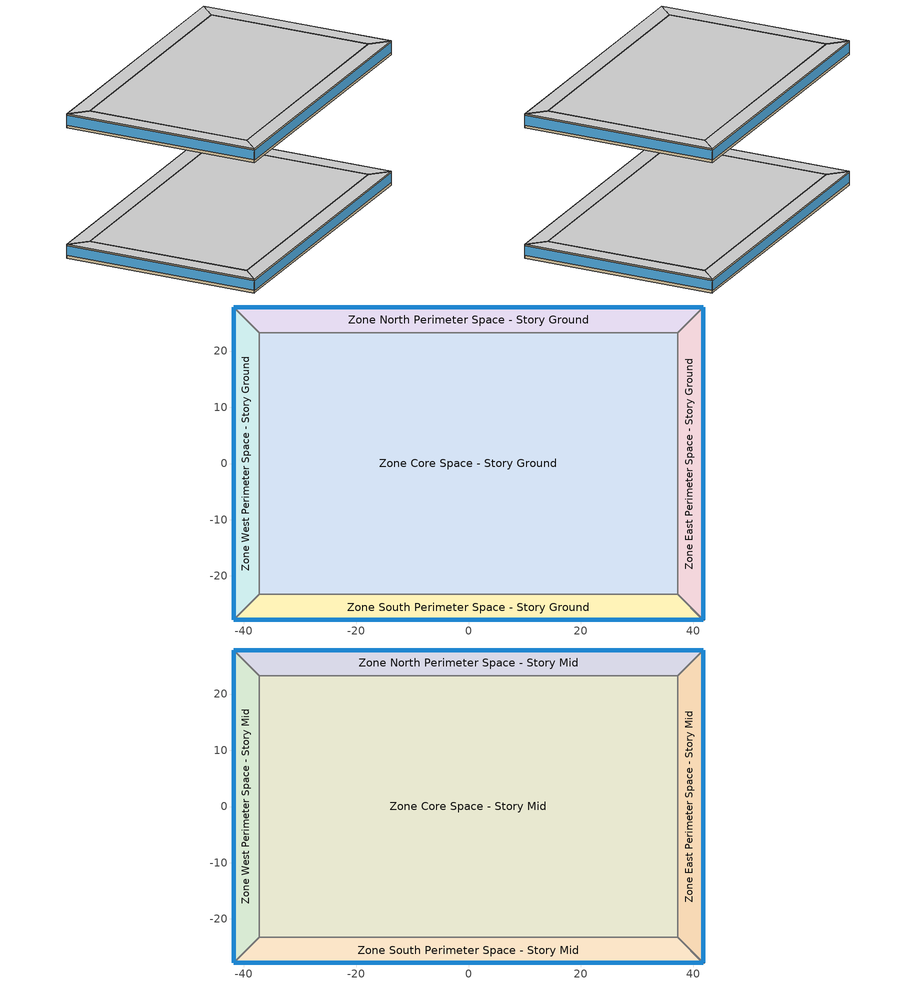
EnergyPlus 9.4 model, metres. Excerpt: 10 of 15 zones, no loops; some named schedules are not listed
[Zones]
Zone Core Space - Story Ground
 floor ground (Typical Insulated Carpeted 6in Slab Floor): -37.16,-23.25 -37.16,23.25 37.16,23.25 37.16,-23.25 z0
 wall to Zone West Perimeter Space - Story Ground (Typical Interior Wall): -37.16,23.25 -37.16,-23.25 z0:3.96
 wall to Zone North Perimeter Space - Story Ground (Typical Interior Wall): 37.16,23.25 -37.16,23.25 z0:3.96
 wall to Zone East Perimeter Space - Story Ground (Typical Interior Wall): 37.16,-23.25 37.16,23.25 z0:3.96
 wall to Zone South Perimeter Space - Story Ground (Typical Interior Wall): -37.16,-23.25 37.16,-23.25 z0:3.96
 ceiling adiabatic (Typical Interior Ceiling): 37.16,-23.25 37.16,23.25 -37.16,23.25 -37.16,-23.25 z3.96
Zone East Perimeter Space - Story Ground
 floor ground (Typical Insulated Carpeted 6in Slab Floor): 41.74,27.82 41.74,-27.82 37.16,-23.25 37.16,23.25 z0
 wall outside (Typical Insulated Exterior Mass Wall R-6.62): 41.74,-27.82 41.74,27.82 z0:3.96
 wall to Zone South Perimeter Space - Story Ground (Typical Interior Wall): 37.16,-23.25 41.74,-27.82 z0:3.96
 wall to Zone North Perimeter Space - Story Ground (Typical Interior Wall): 41.74,27.82 37.16,23.25 z0:3.96
 window (VIG): 41.74,-27.8 41.74,27.8 z0.76:3.54
 ceiling adiabatic (Typical Interior Ceiling): 37.16,23.25 37.16,-23.25 41.74,-27.82 41.74,27.82 z3.96
Zone North Perimeter Space - Story Ground
 floor ground (Typical Insulated Carpeted 6in Slab Floor): -41.74,27.82 41.74,27.82 37.16,23.25 -37.16,23.25 z0
 wall outside (Typical Insulated Exterior Mass Wall R-6.62): 41.74,27.82 -41.74,27.82 z0:3.96
 wall to Zone West Perimeter Space - Story Ground (Typical Interior Wall): -41.74,27.82 -37.16,23.25 z0:3.96
 window (VIG): 41.71,27.82 -41.71,27.82 z0.76:3.54
 ceiling adiabatic (Typical Interior Ceiling): -37.16,23.25 37.16,23.25 41.74,27.82 -41.74,27.82 z3.96
Zone South Perimeter Space - Story Ground
 floor ground (Typical Insulated Carpeted 6in Slab Floor): 41.74,-27.82 -41.74,-27.82 -37.16,-23.25 37.16,-23.25 z0
 wall outside (Typical Insulated Exterior Mass Wall R-6.62): -41.74,-27.82 41.74,-27.82 z0:3.96
 wall to Zone West Perimeter Space - Story Ground (Typical Interior Wall): -37.16,-23.25 -41.74,-27.82 z0:3.96
 window (VIG): -41.71,-27.82 41.71,-27.82 z0.76:3.54
 ceiling adiabatic (Typical Interior Ceiling): 37.16,-23.25 -37.16,-23.25 -41.74,-27.82 41.74,-27.82 z3.96
Zone West Perimeter Space - Story Ground
 floor ground (Typical Insulated Carpeted 6in Slab Floor): -41.74,-27.82 -41.74,27.82 -37.16,23.25 -37.16,-23.25 z0
 wall outside (Typical Insulated Exterior Mass Wall R-6.62): -41.74,27.82 -41.74,-27.82 z0:3.96
 window (VIG): -41.74,27.8 -41.74,-27.8 z0.76:3.54
 ceiling adiabatic (Typical Interior Ceiling): -37.16,-23.25 -37.16,23.25 -41.74,27.82 -41.74,-27.82 z3.96
Zone Core Space - Story Mid
 floor adiabatic (Typical Interior Floor): -37.16,-23.25 -37.16,23.25 37.16,23.25 37.16,-23.25 z37.64
 wall to Zone West Perimeter Space - Story Mid (Typical Interior Wall): -37.16,23.25 -37.16,-23.25 z37.64:41.61
 wall to Zone North Perimeter Space - Story Mid (Typical Interior Wall): 37.16,23.25 -37.16,23.25 z37.64:41.61
 wall to Zone East Perimeter Space - Story Mid (Typical Interior Wall): 37.16,-23.25 37.16,23.25 z37.64:41.61
 wall to Zone South Perimeter Space - Story Mid (Typical Interior Wall): -37.16,-23.25 37.16,-23.25 z37.64:41.61
 ceiling adiabatic (Typical Interior Ceiling): 37.16,-23.25 37.16,23.25 -37.16,23.25 -37.16,-23.25 z41.61
Zone East Perimeter Space - Story Mid
 floor adiabatic (Typical Interior Floor): 41.74,27.82 41.74,-27.82 37.16,-23.25 37.16,23.25 z37.64
 wall outside (Typical Insulated Exterior Mass Wall R-6.62): 41.74,-27.82 41.74,27.82 z37.64:41.61
 wall to Zone South Perimeter Space - Story Mid (Typical Interior Wall): 37.16,-23.25 41.74,-27.82 z37.64:41.61
 wall to Zone North Perimeter Space - Story Mid (Typical Interior Wall): 41.74,27.82 37.16,23.25 z37.64:41.61
 window (VIG): 41.74,-27.8 41.74,27.8 z38.4:41.18
 ceiling adiabatic (Typical Interior Ceiling): 37.16,23.25 37.16,-23.25 41.74,-27.82 41.74,27.82 z41.61
Zone North Perimeter Space - Story Mid
 floor adiabatic (Typical Interior Floor): -41.74,27.82 41.74,27.82 37.16,23.25 -37.16,23.25 z37.64
 wall outside (Typical Insulated Exterior Mass Wall R-6.62): 41.74,27.82 -41.74,27.82 z37.64:41.61
 wall to Zone West Perimeter Space - Story Mid (Typical Interior Wall): -41.74,27.82 -37.16,23.25 z37.64:41.61
 window (VIG): 41.71,27.82 -41.71,27.82 z38.4:41.18
 ceiling adiabatic (Typical Interior Ceiling): -37.16,23.25 37.16,23.25 41.74,27.82 -41.74,27.82 z41.61
Zone South Perimeter Space - Story Mid
 floor adiabatic (Typical Interior Floor): 41.74,-27.82 -41.74,-27.82 -37.16,-23.25 37.16,-23.25 z37.64
 wall outside (Typical Insulated Exterior Mass Wall R-6.62): -41.74,-27.82 41.74,-27.82 z37.64:41.61
 wall to Zone West Perimeter Space - Story Mid (Typical Interior Wall): -37.16,-23.25 -41.74,-27.82 z37.64:41.61
 window (VIG): -41.71,-27.82 41.71,-27.82 z38.4:41.18
 ceiling adiabatic (Typical Interior Ceiling): 37.16,-23.25 -37.16,-23.25 -41.74,-27.82 41.74,-27.82 z41.61
Zone West Perimeter Space - Story Mid
 floor adiabatic (Typical Interior Floor): -41.74,-27.82 -41.74,27.82 -37.16,23.25 -37.16,-23.25 z37.64
 wall outside (Typical Insulated Exterior Mass Wall R-6.62): -41.74,27.82 -41.74,-27.82 z37.64:41.61
 window (VIG): -41.74,27.8 -41.74,-27.8 z38.4:41.18
 ceiling adiabatic (Typical Interior Ceiling): -37.16,-23.25 -37.16,23.25 -41.74,27.82 -41.74,-27.82 z41.61
[Building]
90.1-2010|MediumOffice: Terrain=City
[Site:Location]
Tucson International Ap_AZ_USA: Latitude {deg}=32.13; Longitude {deg}=-110.95; Time Zone {hr}=-7; Elevation {m}=777
[Site:GroundTemperature:FCfactorMethod]
January Ground Temperature {C}=20.9; February Ground Temperature {C}=15.4; March Ground Temperature {C}=11.9; April Ground Temperature {C}=14.8; May Ground Temperature {C}=12.7; June Ground Temperature {C}=15.4; July Ground Temperature {C}=23.3; August Ground Temperature {C}=26.3; September Ground Temperature {C}=31.2; October Ground Temperature {C}=30.4; November Ground Temperature {C}=29.8; December Ground Temperature {C}=27.8
[Site:WaterMainsTemperature]
Calculation Method=Correlation; Annual Average Outdoor Air Temperature {C}=20.3917; Maximum Difference In Monthly Average Outdoor Air Temperatures {deltaC}=20.1
[SizingPeriod:DesignDay] Day of Month=21; Dry-Bulb Temperature Range Modifier Type=DefaultMultipliers; Humidity Condition Type=Wetbulb; Barometric Pressure {Pa}=92332; Rain Indicator=No; Snow Indicator=No; Daylight Saving Time Indicator=No
Name | Month | Day Type | Maximum Dry-Bulb Temperature {C} | Daily Dry-Bulb Temperature Range {deltaC} | Wetbulb or DewPoint at Maximum Dry-Bulb {C} | Wind Speed {m/s} | Wind Direction {deg} | Solar Model Indicator | ASHRAE Clear Sky Optical Depth for Beam Irradiance (taub) | ASHRAE Clear Sky Optical Depth for Diffuse Irradiance (taud) | Sky Clearness
Tucson International Ap Ann Clg .4% Condns DB=>MWB 1 | 7 | SummerDesignDay | 41.1 | 13.8 | 19 | 5 | 300 | ASHRAETau | 0.555 | 1.73
Tucson International Ap Ann Clg .4% Condns WB=>MDB 1 | 7 | SummerDesignDay | 31.6 | 13.8 | 22.5 | 5 | 300 | ASHRAETau | 0.555 | 1.73
Tucson International Ap Ann Htg 99.6% Condns DB 1 | 12 | WinterDesignDay | -0.2 | 0 | -0.2 | 2.5 | 140 | ASHRAEClearSky |  |  | 0
[Material] Thermal Absorptance=0.9
Name | Roughness | Thickness {m} | Conductivity {W/m-K} | Density {kg/m3} | Specific Heat {J/kg-K} | Solar Absorptance | Visible Absorptance
1/2IN Gypsum | Smooth | 0.0127 | 0.16 | 784.9 | 830 | 0.4 | 0.4
100mm Normalweight concrete floor | MediumRough | 0.1016 | 2.31045 | 2322 | 832.557 | 0.7 | 0.7
1IN Stucco | Smooth | 0.0253 | 0.6918 | 1858 | 837 | 0.7 | 0.92
6 in. Normalweight Concrete Floor | MediumRough | 0.1524 | 2.31 | 2322 | 832 | 0.7 | 0.7
8IN CONCRETE HW RefBldg | Rough | 0.2032 | 1.311 | 2240 | 836.8 | 0.7 | 0.7
G01 13mm gypsum board | Smooth | 0.0127 | 0.160031 | 800.001 | 1090.73 | 0.7 | 0.5
Std Wood 6inch 1 | MediumSmooth | 0.15 | 0.12 | 540 | 1210 | 0.7 | 0.7
[Material:NoMass] Roughness=Smooth; Thermal Absorptance=0.9; Solar Absorptance=0.7
Name | Thermal Resistance {m2-K/W} | Visible Absorptance
CP02 CARPET PAD; Typical Carpet Pad | 0.21648 | 0.8
Typical Insulation R-4.23 | 0.745657 | 0.7
[WindowMaterial:Glazing] Optical Data Type=Spectral; Infrared Transmittance at Normal Incidence=0; Front Side Infrared Hemispherical Emissivity=0.84
Name | Window Glass Spectral Data Set | Thickness {m} | Back Side Infrared Hemispherical Emissivity | Conductivity {W/m-K}
Glass_6296_Layer | Glass_6296_Layer_SpecDat | 0.00566 | 0.029715 | 1
Glass_6381_Layer | Glass_6381_Layer_SpecDat | 0.00566 | 0.085882 | 1
Glass_5004_Layer | Glass_5004_Layer_SpecDat | 0.005664 | 0.84 | 1.000345
[Construction]
InteriorFurnishings 1: Std Wood 6inch 1
Typical Insulated Carpeted 6in Slab Floor: 6 in. Normalweight Concrete Floor, Typical Carpet Pad
Typical Insulated Exterior Mass Wall R-6.62: 1IN Stucco, 8IN CONCRETE HW RefBldg, Typical Insulation R-4.23, 1/2IN Gypsum
Typical Interior Ceiling: CP02 CARPET PAD, 100mm Normalweight concrete floor
Typical Interior Floor: 100mm Normalweight concrete floor, CP02 CARPET PAD
Typical Interior Wall: G01 13mm gypsum board, G01 13mm gypsum board
VIG: Glass_6296_Layer, Gap_2_W_0_0120, Glass_6381_Layer, Gap_300_W_0_0003, Glass_5004_Layer
[WindowMaterial:Gas]
Name | Gas Type | Thickness {m} | Conductivity Coefficient A {W/m-K} | Conductivity Coefficient B {W/m-K2} | Conductivity Coefficient C {W/m-K3} | Viscosity Coefficient A {kg/m-s} | Viscosity Coefficient B {kg/m-s-K} | Viscosity Coefficient C {kg/m-s-K2} | Specific Heat Coefficient A {J/kg-K} | Specific Heat Coefficient B {J/kg-K2} | Specific Heat Coefficient C {J/kg-K3} | Molecular Weight {g/mol} | Specific Heat Ratio
Gap_2_W_0_0120 | Argon | 0.012
Gap_300_W_0_0003 | Custom | 0.0003 | 0.00001 | 0.00001 | 0.00001 | 0.00001 | 0.00001 | 0.00001 | 0.00001 | 0.00001 | 0.00001 | 20 | 1.1
[MaterialProperty:GlazingSpectralData] Wavelength 1 {micron}=0.3; Wavelength 2 {micron}=0.305; Wavelength 3 {micron}=0.31; Wavelength 4 {micron}=0.315; Wavelength 5 {micron}=0.32; Wavelength 6 {micron}=0.325; Wavelength 7 {micron}=0.33; Wavelength 8 {micron}=0.335; Wavelength 9 {micron}=0.34; Wavelength 10 {micron}=0.345; Wavelength 11 {micron}=0.35; Wavelength 12 {micron}=0.355; Wavelength 13 {micron}=0.36; Wavelength 14 {micron}=0.365; Wavelength 15 {micron}=0.37; Wavelength 16 {micron}=0.375; Wavelength 17 {micron}=0.38; Wavelength 18 {micron}=0.385; Wavelength 19 {micron}=0.39; Wavelength 20 {micron}=0.395; Wavelength 21 {micron}=0.4; Wavelength 22 {micron}=0.41; Wavelength 23 {micron}=0.42; Wavelength 24 {micron}=0.43; Wavelength 25 {micron}=0.44; Wavelength 26 {micron}=0.45; Wavelength 27 {micron}=0.46; Wavelength 28 {micron}=0.47; Wavelength 29 {micron}=0.48; Wavelength 30 {micron}=0.49; Wavelength 31 {micron}=0.5; Wavelength 32 {micron}=0.51; Wavelength 33 {micron}=0.52; Wavelength 34 {micron}=0.53; Wavelength 35 {micron}=0.54; Wavelength 36 {micron}=0.55; Wavelength 37 {micron}=0.56; Wavelength 38 {micron}=0.57; Wavelength 39 {micron}=0.58; Wavelength 40 {micron}=0.59; Wavelength 41 {micron}=0.6; Wavelength 42 {micron}=0.61; Wavelength 43 {micron}=0.62; Wavelength 44 {micron}=0.63; Wavelength 45 {micron}=0.64; Wavelength 46 {micron}=0.65; Wavelength 47 {micron}=0.66; Wavelength 48 {micron}=0.67; Wavelength 49 {micron}=0.68; Wavelength 50 {micron}=0.69; Wavelength 51 {micron}=0.7; Wavelength 52 {micron}=0.71; Wavelength 53 {micron}=0.72; Wavelength 54 {micron}=0.73; Wavelength 55 {micron}=0.74; Wavelength 56 {micron}=0.75; Wavelength 57 {micron}=0.76; Wavelength 58 {micron}=0.77; Wavelength 59 {micron}=0.78; Wavelength 60 {micron}=0.79; Wavelength 61 {micron}=0.8; Wavelength 62 {micron}=0.81; Wavelength 63 {micron}=0.82; Wavelength 64 {micron}=0.83; Wavelength 65 {micron}=0.84; Wavelength 66 {micron}=0.85; Wavelength 67 {micron}=0.86; Wavelength 68 {micron}=0.87; Wavelength 69 {micron}=0.88; Wavelength 70 {micron}=0.89; Wavelength 71 {micron}=0.9; Wavelength 72 {micron}=0.91; Wavelength 73 {micron}=0.92; Wavelength 74 {micron}=0.93; Wavelength 75 {micron}=0.94; Wavelength 76 {micron}=0.95; Wavelength 77 {micron}=0.96; Wavelength 78 {micron}=0.97; Wavelength 79 {micron}=0.98; Wavelength 80 {micron}=0.99; Wavelength 81 {micron}=1; Wavelength 82 {micron}=1.05; Wavelength 83 {micron}=1.1; Wavelength 84 {micron}=1.15; Wavelength 85 {micron}=1.2; Wavelength 86 {micron}=1.25; Wavelength 87 {micron}=1.3; Wavelength 88 {micron}=1.35; Wavelength 89 {micron}=1.4; Wavelength 90 {micron}=1.45; Wavelength 91 {micron}=1.5; Wavelength 92 {micron}=1.55; Wavelength 93 {micron}=1.6; Wavelength 94 {micron}=1.65; Wavelength 95 {micron}=1.7; Wavelength 96 {micron}=1.75; Wavelength 97 {micron}=1.8; Wavelength 98 {micron}=1.85; Wavelength 99 {micron}=1.9; Wavelength 100 {micron}=1.95; Wavelength 101 {micron}=2; Wavelength 102 {micron}=2.05; Wavelength 103 {micron}=2.1; Wavelength 104 {micron}=2.15; Wavelength 105 {micron}=2.2; Wavelength 106 {micron}=2.25; Wavelength 107 {micron}=2.3; Wavelength 108 {micron}=2.35; Wavelength 109 {micron}=2.4; Wavelength 110 {micron}=2.45; Wavelength 111 {micron}=2.5
Name | Transmittance 1 | Front Reflectance 1 | Back Reflectance 1 | Transmittance 2 | Front Reflectance 2 | Back Reflectance 2 | Transmittance 3 | Front Reflectance 3 | Back Reflectance 3 | Transmittance 4 | Front Reflectance 4 | Back Reflectance 4 | Transmittance 5 | Front Reflectance 5 | Back Reflectance 5 | Transmittance 6 | Front Reflectance 6 | Back Reflectance 6 | Transmittance 7 | Front Reflectance 7 | Back Reflectance 7 | Transmittance 8 | Front Reflectance 8 | Back Reflectance 8 | Transmittance 9 | Front Reflectance 9 | Back Reflectance 9 | Transmittance 10 | Front Reflectance 10 | Back Reflectance 10 | Transmittance 11 | Front Reflectance 11 | Back Reflectance 11 | Transmittance 12 | Front Reflectance 12 | Back Reflectance 12 | Transmittance 13 | Front Reflectance 13 | Back Reflectance 13 | Transmittance 14 | Front Reflectance 14 | Back Reflectance 14 | Transmittance 15 | Front Reflectance 15 | Back Reflectance 15 | Transmittance 16 | Front Reflectance 16 | Back Reflectance 16 | Transmittance 17 | Front Reflectance 17 | Back Reflectance 17 | Transmittance 18 | Front Reflectance 18 | Back Reflectance 18 | Transmittance 19 | Front Reflectance 19 | Back Reflectance 19 | Transmittance 20 | Front Reflectance 20 | Back Reflectance 20 | Transmittance 21 | Front Reflectance 21 | Back Reflectance 21 | Transmittance 22 | Front Reflectance 22 | Back Reflectance 22 | Transmittance 23 | Front Reflectance 23 | Back Reflectance 23 | Transmittance 24 | Front Reflectance 24 | Back Reflectance 24 | Transmittance 25 | Front Reflectance 25 | Back Reflectance 25 | Transmittance 26 | Front Reflectance 26 | Back Reflectance 26 | Transmittance 27 | Front Reflectance 27 | Back Reflectance 27 | Transmittance 28 | Front Reflectance 28 | Back Reflectance 28 | Transmittance 29 | Front Reflectance 29 | Back Reflectance 29 | Transmittance 30 | Front Reflectance 30 | Back Reflectance 30 | Transmittance 31 | Front Reflectance 31 | Back Reflectance 31 | Transmittance 32 | Front Reflectance 32 | Back Reflectance 32 | Transmittance 33 | Front Reflectance 33 | Back Reflectance 33 | Transmittance 34 | Front Reflectance 34 | Back Reflectance 34 | Transmittance 35 | Front Reflectance 35 | Back Reflectance 35 | Transmittance 36 | Front Reflectance 36 | Back Reflectance 36 | Transmittance 37 | Front Reflectance 37 | Back Reflectance 37 | Transmittance 38 | Front Reflectance 38 | Back Reflectance 38 | Transmittance 39 | Front Reflectance 39 | Back Reflectance 39 | Transmittance 40 | Front Reflectance 40 | Back Reflectance 40 | Transmittance 41 | Front Reflectance 41 | Back Reflectance 41 | Transmittance 42 | Front Reflectance 42 | Back Reflectance 42 | Transmittance 43 | Front Reflectance 43 | Back Reflectance 43 | Transmittance 44 | Front Reflectance 44 | Back Reflectance 44 | Transmittance 45 | Front Reflectance 45 | Back Reflectance 45 | Transmittance 46 | Front Reflectance 46 | Back Reflectance 46 | Transmittance 47 | Front Reflectance 47 | Back Reflectance 47 | Transmittance 48 | Front Reflectance 48 | Back Reflectance 48 | Transmittance 49 | Front Reflectance 49 | Back Reflectance 49 | Transmittance 50 | Front Reflectance 50 | Back Reflectance 50 | Transmittance 51 | Front Reflectance 51 | Back Reflectance 51 | Transmittance 52 | Front Reflectance 52 | Back Reflectance 52 | Transmittance 53 | Front Reflectance 53 | Back Reflectance 53 | Transmittance 54 | Front Reflectance 54 | Back Reflectance 54 | Transmittance 55 | Front Reflectance 55 | Back Reflectance 55 | Transmittance 56 | Front Reflectance 56 | Back Reflectance 56 | Transmittance 57 | Front Reflectance 57 | Back Reflectance 57 | Transmittance 58 | Front Reflectance 58 | Back Reflectance 58 | Transmittance 59 | Front Reflectance 59 | Back Reflectance 59 | Transmittance 60 | Front Reflectance 60 | Back Reflectance 60 | Transmittance 61 | Front Reflectance 61 | Back Reflectance 61 | Transmittance 62 | Front Reflectance 62 | Back Reflectance 62 | Transmittance 63 | Front Reflectance 63 | Back Reflectance 63 | Transmittance 64 | Front Reflectance 64 | Back Reflectance 64 | Transmittance 65 | Front Reflectance 65 | Back Reflectance 65 | Transmittance 66 | Front Reflectance 66 | Back Reflectance 66 | Transmittance 67 | Front Reflectance 67 | Back Reflectance 67 | Transmittance 68 | Front Reflectance 68 | Back Reflectance 68 | Transmittance 69 | Front Reflectance 69 | Back Reflectance 69 | Transmittance 70 | Front Reflectance 70 | Back Reflectance 70 | Transmittance 71 | Front Reflectance 71 | Back Reflectance 71 | Transmittance 72 | Front Reflectance 72 | Back Reflectance 72 | Transmittance 73 | Front Reflectance 73 | Back Reflectance 73 | Transmittance 74 | Front Reflectance 74 | Back Reflectance 74 | Transmittance 75 | Front Reflectance 75 | Back Reflectance 75 | Transmittance 76 | Front Reflectance 76 | Back Reflectance 76 | Transmittance 77 | Front Reflectance 77 | Back Reflectance 77 | Transmittance 78 | Front Reflectance 78 | Back Reflectance 78 | Transmittance 79 | Front Reflectance 79 | Back Reflectance 79 | Transmittance 80 | Front Reflectance 80 | Back Reflectance 80 | Transmittance 81 | Front Reflectance 81 | Back Reflectance 81 | Transmittance 82 | Front Reflectance 82 | Back Reflectance 82 | Transmittance 83 | Front Reflectance 83 | Back Reflectance 83 | Transmittance 84 | Front Reflectance 84 | Back Reflectance 84 | Transmittance 85 | Front Reflectance 85 | Back Reflectance 85 | Transmittance 86 | Front Reflectance 86 | Back Reflectance 86 | Transmittance 87 | Front Reflectance 87 | Back Reflectance 87 | Transmittance 88 | Front Reflectance 88 | Back Reflectance 88 | Transmittance 89 | Front Reflectance 89 | Back Reflectance 89 | Transmittance 90 | Front Reflectance 90 | Back Reflectance 90 | Transmittance 91 | Front Reflectance 91 | Back Reflectance 91 | Transmittance 92 | Front Reflectance 92 | Back Reflectance 92 | Transmittance 93 | Front Reflectance 93 | Back Reflectance 93 | Transmittance 94 | Front Reflectance 94 | Back Reflectance 94 | Transmittance 95 | Front Reflectance 95 | Back Reflectance 95 | Transmittance 96 | Front Reflectance 96 | Back Reflectance 96 | Transmittance 97 | Front Reflectance 97 | Back Reflectance 97 | Transmittance 98 | Front Reflectance 98 | Back Reflectance 98 | Transmittance 99 | Front Reflectance 99 | Back Reflectance 99 | Transmittance 100 | Front Reflectance 100 | Back Reflectance 100 | Transmittance 101 | Front Reflectance 101 | Back Reflectance 101 | Transmittance 102 | Front Reflectance 102 | Back Reflectance 102 | Transmittance 103 | Front Reflectance 103 | Back Reflectance 103 | Transmittance 104 | Front Reflectance 104 | Back Reflectance 104 | Transmittance 105 | Front Reflectance 105 | Back Reflectance 105 | Transmittance 106 | Front Reflectance 106 | Back Reflectance 106 | Transmittance 107 | Front Reflectance 107 | Back Reflectance 107 | Transmittance 108 | Front Reflectance 108 | Back Reflectance 108 | Transmittance 109 | Front Reflectance 109 | Back Reflectance 109 | Transmittance 110 | Front Reflectance 110 | Back Reflectance 110 | Transmittance 111 | Front Reflectance 111 | Back Reflectance 111
Glass_6296_Layer_SpecDat | 0.003 | 0.0517 | 0.3658 | 0.0056 | 0.0536 | 0.3787 | 0.0092 | 0.0577 | 0.3963 | 0.0133 | 0.0634 | 0.416 | 0.0177 | 0.0709 | 0.4343 | 0.0219 | 0.078 | 0.4477 | 0.0261 | 0.0848 | 0.4583 | 0.03 | 0.0902 | 0.4608 | 0.034 | 0.0927 | 0.447 | 0.0384 | 0.0946 | 0.427 | 0.0442 | 0.0997 | 0.4112 | 0.0528 | 0.1086 | 0.4001 | 0.0668 | 0.1221 | 0.3962 | 0.0873 | 0.1387 | 0.3989 | 0.1141 | 0.1576 | 0.4051 | 0.144 | 0.1753 | 0.4049 | 0.1808 | 0.1906 | 0.3904 | 0.2173 | 0.2013 | 0.3668 | 0.257 | 0.2084 | 0.3358 | 0.2969 | 0.2116 | 0.301 | 0.3381 | 0.2113 | 0.2634 | 0.4153 | 0.2017 | 0.1901 | 0.4803 | 0.1848 | 0.1293 | 0.528 | 0.1651 | 0.0873 | 0.5585 | 0.1463 | 0.0632 | 0.5748 | 0.1298 | 0.0527 | 0.5824 | 0.1174 | 0.0507 | 0.5845 | 0.1081 | 0.0524 | 0.584 | 0.102 | 0.0551 | 0.5834 | 0.0981 | 0.057 | 0.5836 | 0.0966 | 0.0565 | 0.583 | 0.0969 | 0.0541 | 0.5821 | 0.0977 | 0.0499 | 0.5812 | 0.0979 | 0.044 | 0.5798 | 0.0974 | 0.0372 | 0.5768 | 0.0954 | 0.0304 | 0.5731 | 0.0919 | 0.0245 | 0.5671 | 0.0868 | 0.0208 | 0.5583 | 0.0809 | 0.0203 | 0.5471 | 0.0746 | 0.0241 | 0.5328 | 0.0682 | 0.0331 | 0.516 | 0.0627 | 0.0476 | 0.4964 | 0.0589 | 0.0681 | 0.4738 | 0.0573 | 0.0941 | 0.4493 | 0.0581 | 0.1252 | 0.4237 | 0.0619 | 0.1609 | 0.3971 | 0.0685 | 0.1995 | 0.3703 | 0.078 | 0.2406 | 0.3437 | 0.0899 | 0.2827 | 0.318 | 0.1041 | 0.325 | 0.2928 | 0.1201 | 0.3669 | 0.2694 | 0.1376 | 0.4076 | 0.2473 | 0.156 | 0.4465 | 0.2268 | 0.1753 | 0.4837 | 0.2081 | 0.1944 | 0.5177 | 0.1906 | 0.2139 | 0.5506 | 0.1748 | 0.2337 | 0.5811 | 0.1604 | 0.2521 | 0.6075 | 0.1473 | 0.2711 | 0.6337 | 0.1353 | 0.289 | 0.6569 | 0.1246 | 0.3064 | 0.6785 | 0.1149 | 0.3235 | 0.6991 | 0.1061 | 0.338 | 0.7141 | 0.0983 | 0.3531 | 0.7294 | 0.0906 | 0.3693 | 0.7449 | 0.0841 | 0.3842 | 0.7603 | 0.0786 | 0.3977 | 0.7729 | 0.0734 | 0.409 | 0.7827 | 0.0686 | 0.4206 | 0.7923 | 0.0643 | 0.4321 | 0.802 | 0.0603 | 0.4437 | 0.812 | 0.0566 | 0.4539 | 0.8195 | 0.053 | 0.4645 | 0.8283 | 0.0503 | 0.4741 | 0.8353 | 0.0472 | 0.4835 | 0.8421 | 0.0446 | 0.4925 | 0.8485 | 0.0421 | 0.5014 | 0.8546 | 0.0399 | 0.5096 | 0.8602 | 0.0379 | 0.5182 | 0.8659 | 0.036 | 0.5251 | 0.8686 | 0.0343 | 0.533 | 0.8743 | 0.027 | 0.5658 | 0.8912 | 0.0217 | 0.5954 | 0.9055 | 0.0178 | 0.6193 | 0.9144 | 0.0149 | 0.6403 | 0.9215 | 0.0126 | 0.6607 | 0.9289 | 0.0108 | 0.6787 | 0.933 | 0.0094 | 0.6963 | 0.9376 | 0.0084 | 0.7102 | 0.9422 | 0.0073 | 0.726 | 0.9433 | 0.0067 | 0.7445 | 0.9479 | 0.0062 | 0.7569 | 0.9485 | 0.0054 | 0.7689 | 0.9516 | 0.005 | 0.7764 | 0.9528 | 0.0045 | 0.7812 | 0.9546 | 0.0042 | 0.782 | 0.9549 | 0.0038 | 0.7828 | 0.9576 | 0.0035 | 0.7826 | 0.9589 | 0.0033 | 0.7811 | 0.9591 | 0.0026 | 0.7786 | 0.9596 | 0.0029 | 0.7754 | 0.9597 | 0.0025 | 0.775 | 0.9614 | 0.0025 | 0.7716 | 0.9603 | 0.0022 | 0.7637 | 0.9625 | 0.002 | 0.7269 | 0.962 | 0.0019 | 0.7236 | 0.9635 | 0.0018 | 0.731 | 0.9619 | 0.0017 | 0.7323 | 0.9642 | 0.0014 | 0.7231 | 0.9638 | 0.0016 | 0.7028 | 0.9648 | 0.0014 | 0.6812 | 0.9634
Glass_5004_Layer_SpecDat | 0.3137 | 0.0499 | 0.0323 | 0.4279 | 0.0563 | 0.057 | 0.5314 | 0.0612 | 0.0631 | 0.6222 | 0.0665 | 0.0692 | 0.6985 | 0.0714 | 0.0748 | 0.7594 | 0.0759 | 0.0796 | 0.8061 | 0.0794 | 0.0835 | 0.8399 | 0.082 | 0.086 | 0.8639 | 0.0839 | 0.0881 | 0.8797 | 0.0849 | 0.0889 | 0.8901 | 0.0857 | 0.0895 | 0.8972 | 0.0863 | 0.0901 | 0.9013 | 0.0865 | 0.09 | 0.9037 | 0.0864 | 0.0893 | 0.9054 | 0.0863 | 0.0882 | 0.9058 | 0.0862 | 0.0879 | 0.9056 | 0.0861 | 0.0879 | 0.9066 | 0.0859 | 0.0875 | 0.9075 | 0.0859 | 0.0869 | 0.908 | 0.0858 | 0.0867 | 0.9081 | 0.0855 | 0.0862 | 0.908 | 0.0853 | 0.086 | 0.9081 | 0.0849 | 0.0856 | 0.9085 | 0.0846 | 0.0854 | 0.9087 | 0.0844 | 0.0851 | 0.9093 | 0.0842 | 0.0849 | 0.9102 | 0.0839 | 0.0844 | 0.9101 | 0.0835 | 0.0839 | 0.9107 | 0.0833 | 0.0839 | 0.9114 | 0.0833 | 0.0837 | 0.9118 | 0.083 | 0.0831 | 0.9123 | 0.0827 | 0.083 | 0.912 | 0.0825 | 0.0828 | 0.9121 | 0.0824 | 0.0828 | 0.912 | 0.0822 | 0.0827 | 0.9122 | 0.0821 | 0.0828 | 0.9119 | 0.0819 | 0.0827 | 0.9116 | 0.0818 | 0.0828 | 0.9109 | 0.0815 | 0.0825 | 0.9104 | 0.0814 | 0.0826 | 0.9096 | 0.0812 | 0.0824 | 0.9091 | 0.081 | 0.0823 | 0.908 | 0.0807 | 0.0821 | 0.9068 | 0.0806 | 0.0822 | 0.9062 | 0.0804 | 0.0821 | 0.9051 | 0.0802 | 0.0822 | 0.9039 | 0.0799 | 0.0819 | 0.903 | 0.0798 | 0.0816 | 0.9017 | 0.0795 | 0.0816 | 0.9006 | 0.0793 | 0.0816 | 0.8994 | 0.0791 | 0.0815 | 0.8988 | 0.079 | 0.0814 | 0.8974 | 0.0788 | 0.0813 | 0.896 | 0.0786 | 0.0812 | 0.8951 | 0.0785 | 0.081 | 0.893 | 0.0782 | 0.0808 | 0.8916 | 0.0779 | 0.0805 | 0.8908 | 0.0778 | 0.0805 | 0.8886 | 0.0776 | 0.08 | 0.8876 | 0.0774 | 0.0799 | 0.8866 | 0.0771 | 0.0795 | 0.8858 | 0.0773 | 0.0798 | 0.8842 | 0.077 | 0.0795 | 0.884 | 0.0768 | 0.0791 | 0.8825 | 0.0767 | 0.0793 | 0.8791 | 0.0762 | 0.0784 | 0.8796 | 0.0777 | 0.0802 | 0.8798 | 0.0773 | 0.08 | 0.8789 | 0.0772 | 0.0796 | 0.8778 | 0.077 | 0.0797 | 0.877 | 0.0768 | 0.0789 | 0.8763 | 0.0766 | 0.0789 | 0.8753 | 0.0763 | 0.0782 | 0.8745 | 0.0763 | 0.0786 | 0.874 | 0.0764 | 0.0788 | 0.8734 | 0.0761 | 0.0783 | 0.8727 | 0.076 | 0.0782 | 0.8721 | 0.0759 | 0.0781 | 0.8716 | 0.0758 | 0.0781 | 0.8711 | 0.0758 | 0.0781 | 0.8708 | 0.0756 | 0.078 | 0.869 | 0.0754 | 0.0776 | 0.8684 | 0.075 | 0.0772 | 0.8684 | 0.0748 | 0.077 | 0.8688 | 0.0747 | 0.0768 | 0.8698 | 0.0746 | 0.0766 | 0.8715 | 0.0746 | 0.0764 | 0.8737 | 0.0745 | 0.0761 | 0.874 | 0.0744 | 0.0762 | 0.878 | 0.0746 | 0.0762 | 0.8827 | 0.0747 | 0.0763 | 0.8858 | 0.0748 | 0.0763 | 0.8882 | 0.0748 | 0.0761 | 0.8887 | 0.0745 | 0.0756 | 0.8884 | 0.0744 | 0.0756 | 0.8862 | 0.074 | 0.0751 | 0.8828 | 0.0735 | 0.0745 | 0.8801 | 0.0731 | 0.0741 | 0.8767 | 0.0725 | 0.0734 | 0.8746 | 0.0725 | 0.0734 | 0.8705 | 0.0718 | 0.0724 | 0.8678 | 0.0715 | 0.0722 | 0.865 | 0.0711 | 0.072 | 0.8581 | 0.0701 | 0.0705 | 0.8366 | 0.0686 | 0.0692 | 0.83 | 0.0681 | 0.0686 | 0.8356 | 0.0688 | 0.0697 | 0.8346 | 0.0676 | 0.0682 | 0.8297 | 0.0678 | 0.0674 | 0.8133 | 0.0661 | 0.0659 | 0.8014 | 0.0646 | 0.0641
[Zone] Part of Total Floor Area=Yes
Name | Multiplier
Zone Core Space - Story Ground; Zone East Perimeter Space - Story Ground; Zone North Perimeter Space - Story Ground; Zone South Perimeter Space - Story Ground; Zone West Perimeter Space - Story Ground | 1
Zone Core Space - Story Mid; Zone East Perimeter Space - Story Mid; Zone North Perimeter Space - Story Mid; Zone South Perimeter Space - Story Mid; Zone West Perimeter Space - Story Mid | 18
[InternalMass] Construction=InteriorFurnishings 1
Name | Zone or ZoneList | Surface Area {m2}
Core Space - Story Ground Mass | Zone Core Space - Story Ground | 6913.27
Core Space - Story Mid Mass | Zone Core Space - Story Mid | 6913.27
East Perimeter Space - Story Ground Mass | Zone East Perimeter Space - Story Ground | 467.045
East Perimeter Space - Story Mid Mass | Zone East Perimeter Space - Story Mid | 467.045
North Perimeter Space - Story Ground Mass | Zone North Perimeter Space - Story Ground | 721.47
North Perimeter Space - Story Mid Mass | Zone North Perimeter Space - Story Mid | 721.47
South Perimeter Space - Story Ground Mass | Zone South Perimeter Space - Story Ground | 721.47
South Perimeter Space - Story Mid Mass | Zone South Perimeter Space - Story Mid | 721.47
West Perimeter Space - Story Ground Mass | Zone West Perimeter Space - Story Ground | 467.045
West Perimeter Space - Story Mid Mass | Zone West Perimeter Space - Story Mid | 467.045
[ElectricEquipment] Zone or ZoneList=Zone Core Space - Story Ground; Design Level Calculation Method=EquipmentLevel
Name | Schedule | Design Level {W} | Fraction Radiant | Fraction Latent | Fraction Lost
25 Elevator Fans | Elevator Schedule 3 | 1868.13 | 0.5
25 Elevator Lift Motors | Elevator Schedule 1 | 509250 | 0 | 0 | 1
25 Elevator Lights | Elevator Schedule 2 | 808.714 | 0.5
[ZoneInfiltration:DesignFlowRate] Schedule=Always On Discrete; Design Flow Rate Calculation Method=Flow/ExteriorArea; Flow per Exterior Surface Area {m3/s-m2}=0.000569573; Constant Term Coefficient=0; Temperature Term Coefficient=0; Velocity Term Coefficient=0.224; Velocity Squared Term Coefficient=0
Name | Zone or ZoneList
East Perimeter Space - Story Ground Infiltration | Zone East Perimeter Space - Story Ground
East Perimeter Space - Story Mid Infiltration | Zone East Perimeter Space - Story Mid
North Perimeter Space - Story Ground Infiltration | Zone North Perimeter Space - Story Ground
North Perimeter Space - Story Mid Infiltration | Zone North Perimeter Space - Story Mid
South Perimeter Space - Story Ground Infiltration | Zone South Perimeter Space - Story Ground
South Perimeter Space - Story Mid Infiltration | Zone South Perimeter Space - Story Mid
West Perimeter Space - Story Ground Infiltration | Zone West Perimeter Space - Story Ground
West Perimeter Space - Story Mid Infiltration | Zone West Perimeter Space - Story Mid
[Daylighting:Controls] Lighting Control Type=Stepped; Minimum Input Power Fraction for Continuous or ContinuousOff Dimming Control=0.3; Minimum Light Output Fraction for Continuous or ContinuousOff Dimming Control=0.2; Number of Stepped Control Steps=3; Probability Lighting will be Reset When Needed in Manual Stepped Control=1; Glare Calculation Azimuth Angle of View Direction Clockwise from Zone y-Axis {deg}=0; Maximum Allowable Discomfort Glare Index=22; Illuminance Setpoint at Reference Point 1 {lux}=500
Name | Zone | Glare Calculation Daylighting Reference Point | Daylighting Reference Point Name 1 | Fraction of Zone Controlled by Reference Point 1
Zone East Perimeter Space - Story Ground DaylightingControls | Zone East Perimeter Space - Story Ground | East Perimeter Space - Story Ground Daylt Sensor 1 | East Perimeter Space - Story Ground Daylt Sensor 1 | 0.537
Zone East Perimeter Space - Story Mid DaylightingControls | Zone East Perimeter Space - Story Mid | East Perimeter Space - Story Mid Daylt Sensor 1 | East Perimeter Space - Story Mid Daylt Sensor 1 | 0.537
Zone North Perimeter Space - Story Ground DaylightingControls | Zone North Perimeter Space - Story Ground | North Perimeter Space - Story Ground Daylt Sensor 1 | North Perimeter Space - Story Ground Daylt Sensor 1 | 0.533
Zone North Perimeter Space - Story Mid DaylightingControls | Zone North Perimeter Space - Story Mid | North Perimeter Space - Story Mid Daylt Sensor 1 | North Perimeter Space - Story Mid Daylt Sensor 1 | 0.533
Zone South Perimeter Space - Story Ground DaylightingControls | Zone South Perimeter Space - Story Ground | South Perimeter Space - Story Ground Daylt Sensor 1 | South Perimeter Space - Story Ground Daylt Sensor 1 | 0.533
Zone South Perimeter Space - Story Mid DaylightingControls | Zone South Perimeter Space - Story Mid | South Perimeter Space - Story Mid Daylt Sensor 1 | South Perimeter Space - Story Mid Daylt Sensor 1 | 0.533
Zone West Perimeter Space - Story Ground DaylightingControls | Zone West Perimeter Space - Story Ground | West Perimeter Space - Story Ground Daylt Sensor 1 | West Perimeter Space - Story Ground Daylt Sensor 1 | 0.537
Zone West Perimeter Space - Story Mid DaylightingControls | Zone West Perimeter Space - Story Mid | West Perimeter Space - Story Mid Daylt Sensor 1 | West Perimeter Space - Story Mid Daylt Sensor 1 | 0.537
[AvailabilityManager:NightCycle] Applicability Schedule=Always On Discrete; Control Type=CycleOnAny; Thermostat Tolerance {deltaC}=1; Cycling Run Time Control Type=FixedRunTime; Cycling Run Time {s}=1800
Name | Fan Schedule
Availability Manager Night Cycle 1 | 1 Zone VAV Occ Sch
Availability Manager Night Cycle 6 | 5 Zone VAV Occ Sch
Availability Manager Night Cycle 7 | 5 Zone VAV 1 Occ Sch
Availability Manager Night Cycle 2 | Zone East Perimeter Space - Story Ground PSZ-AC Occ Sch
Availability Manager Night Cycle 3 | Zone North Perimeter Space - Story Ground PSZ-AC Occ Sch
Availability Manager Night Cycle 4 | Zone South Perimeter Space - Story Ground PSZ-AC Occ Sch
Availability Manager Night Cycle 5 | Zone West Perimeter Space - Story Ground PSZ-AC Occ Sch
[AvailabilityManager:Scheduled] Schedule=Always On Discrete
1 Zone VAV OA System Availability Manager; 5 Zone VAV OA System Availability Manager; 5 Zone VAV 1 OA System Availability Manager; Zone East Perimeter Space - Story Ground PSZ-AC OA System Availability Manager; Zone North Perimeter Space - Story Ground PSZ-AC OA System Availability Manager; Zone South Perimeter Space - Story Ground PSZ-AC OA System Availability Manager; Zone West Perimeter Space - Story Ground PSZ-AC OA System Availability Manager
[EnergyManagementSystem:Sensor] Output:Variable or Output:Meter Index Key=Environment; Output:Variable or Output:Meter=Site Outdoor Air Drybulb Temperature
OAT; OAT_1
[EnergyManagementSystem:Actuator] Actuated Component Type=Schedule:Year; Actuated Component Control Type=Schedule Value
Name | Actuated Component Unique
SYS5ZoneVAV1ClgSch0; SYS5ZoneVAVClgSch0 | OfficeMedium CLGSETP_SCH_NO_SETBACK
SYS5ZoneVAV1HtgSch0; SYS5ZoneVAVHtgSch0 | OfficeMedium HTGSETP_SCH_PACU_VAV_bot
[EnergyManagementSystem:Program]
SYS5ZoneVAV1OptimumStartProg0: IF DaylightSavings==0 && DayOfWeek>1 && Hour==5 && OAT_1<23.9 && OAT_1>1.7; SET SYS5ZoneVAV1ClgSch0 = 29.4; SET SYS5ZoneVAV1HtgSch0 = 15.6; ELSEIF DaylightSavings==0 && DayOfWeek==1 && Hour==7 && OAT_1<23.9 && OAT_1>1.7; SET SYS5ZoneVAV1ClgSch0 = 29.4; SET SYS5ZoneVAV1HtgSch0 = 15.6; ELSEIF DaylightSavings==1 && DayOfWeek>1 && Hour==4 && OAT_1<23.9 && OAT_1>1.7; SET SYS5ZoneVAV1ClgSch0 = 29.4; SET SYS5ZoneVAV1HtgSch0 = 15.6; ELSEIF DaylightSavings==1 && DayOfWeek==1 && Hour==6 && OAT_1<23.9 && OAT_1>1.7; SET SYS5ZoneVAV1ClgSch0 = 29.4; SET SYS5ZoneVAV1HtgSch0 = 15.6; ELSE; SET SYS5ZoneVAV1ClgSch0 = NULL; SET SYS5ZoneVAV1HtgSch0 = NULL; ENDIF
SYS5ZoneVAVOptimumStartProg0: IF DaylightSavings==0 && DayOfWeek>1 && Hour==5 && OAT<23.9 && OAT>1.7; SET SYS5ZoneVAVClgSch0 = 29.4; SET SYS5ZoneVAVHtgSch0 = 15.6; ELSEIF DaylightSavings==0 && DayOfWeek==1 && Hour==7 && OAT<23.9 && OAT>1.7; SET SYS5ZoneVAVClgSch0 = 29.4; SET SYS5ZoneVAVHtgSch0 = 15.6; ELSEIF DaylightSavings==1 && DayOfWeek>1 && Hour==4 && OAT<23.9 && OAT>1.7; SET SYS5ZoneVAVClgSch0 = 29.4; SET SYS5ZoneVAVHtgSch0 = 15.6; ELSEIF DaylightSavings==1 && DayOfWeek==1 && Hour==6 && OAT<23.9 && OAT>1.7; SET SYS5ZoneVAVClgSch0 = 29.4; SET SYS5ZoneVAVHtgSch0 = 15.6; ELSE; SET SYS5ZoneVAVClgSch0 = NULL; SET SYS5ZoneVAVHtgSch0 = NULL; ENDIF
[EnergyManagementSystem:ProgramCallingManager]
SYS5ZoneVAV1OptimumStartCallingManager0: BeginTimestepBeforePredictor; SYS5ZoneVAV1OptimumStartProg0
SYS5ZoneVAVOptimumStartCallingManager0: BeginTimestepBeforePredictor; SYS5ZoneVAVOptimumStartProg0
[Schedule:Day:Interval]
15 space(s) Occ Sch Default 1: No, 05:00, 0, 07:00, 0.00952, 08:00, 0.0714, 11:00, 0, 13:00, 0.04284, 16:00, 0, 17:00, 0.06188, 18:00, 0.01904, 21:00, 0, 22:00, 0.00476, 24:00, 0
15 space(s) Occ Sch Default 2; 15 space(s) Occ Sch Default 3: No, 05:00, 0, 07:00, 1, 08:00, 1, 11:00, 0, 13:00, 1, 16:00, 0, 17:00, 1, 18:00, 1, 21:00, 0, 22:00, 1, 24:00, 0
15 space(s) Occ Sch Saturday 1: No, 05:00, 0, 06:00, 0.00952, 07:00, 0, 08:00, 0.01904, 11:00, 0, 12:00, 0.01904, 16:00, 0, 17:00, 0.00476, 18:00, 0, 19:00, 0.00476, 24:00, 0
15 space(s) Occ Sch Saturday 2; 15 space(s) Occ Sch Saturday 3: No, 05:00, 0, 06:00, 1, 07:00, 0, 08:00, 1, 11:00, 0, 12:00, 1, 16:00, 0, 17:00, 1, 18:00, 0, 19:00, 1, 24:00, 0
15 space(s) Occ Sch Summer Design Day 1; 15 space(s) Occ Sch Summer Design Day 2; 15 space(s) Occ Sch Summer Design Day 3; 15 space(s) Occ Sch Winter Design Day 1; 15 space(s) Occ Sch Winter Design Day 2; 15 space(s) Occ Sch Winter Design Day 3: No, 24:00, 1
15 space(s) Occ Sch Sunday 1: No, 05:00, 0, 06:00, 0.00476, 17:00, 0, 18:00, 0.00476, 24:00, 0
15 space(s) Occ Sch Sunday 2; 15 space(s) Occ Sch Sunday 3: No, 05:00, 0, 06:00, 1, 17:00, 0, 18:00, 1, 24:00, 0
[Schedule:Week:Daily]
1 Zone VAV Occ Sch Week Rule - Jan1-Jan3: 1 Zone VAV Occ Sch Default, 1 Zone VAV Occ Sch Default, 1 Zone VAV Occ Sch Default, 1 Zone VAV Occ Sch Default, 1 Zone VAV Occ Sch Default, 1 Zone VAV Occ Sch Default, 1 Zone VAV Occ Sch Saturday, 1 Zone VAV Occ Sch Default, 1 Zone VAV Occ Sch Summer Design Day, 1 Zone VAV Occ Sch Winter Design Day, 1 Zone VAV Occ Sch Default, 1 Zone VAV Occ Sch Default
1 Zone VAV Occ Sch Week Rule - Jan4-Dec31: 1 Zone VAV Occ Sch Sunday, 1 Zone VAV Occ Sch Default, 1 Zone VAV Occ Sch Default, 1 Zone VAV Occ Sch Default, 1 Zone VAV Occ Sch Default, 1 Zone VAV Occ Sch Default, 1 Zone VAV Occ Sch Saturday, 1 Zone VAV Occ Sch Default, 1 Zone VAV Occ Sch Summer Design Day, 1 Zone VAV Occ Sch Winter Design Day, 1 Zone VAV Occ Sch Default, 1 Zone VAV Occ Sch Default
5 Zone VAV Occ Sch Week Rule - Jan1-Jan3: 5 Zone VAV Occ Sch Default, 5 Zone VAV Occ Sch Default, 5 Zone VAV Occ Sch Default, 5 Zone VAV Occ Sch Default, 5 Zone VAV Occ Sch Default, 5 Zone VAV Occ Sch Default, 5 Zone VAV Occ Sch Saturday, 5 Zone VAV Occ Sch Default, 5 Zone VAV Occ Sch Summer Design Day, 5 Zone VAV Occ Sch Winter Design Day, 5 Zone VAV Occ Sch Default, 5 Zone VAV Occ Sch Default
5 Zone VAV Occ Sch Week Rule - Jan4-Dec31: 5 Zone VAV Occ Sch Sunday, 5 Zone VAV Occ Sch Default, 5 Zone VAV Occ Sch Default, 5 Zone VAV Occ Sch Default, 5 Zone VAV Occ Sch Default, 5 Zone VAV Occ Sch Default, 5 Zone VAV Occ Sch Saturday, 5 Zone VAV Occ Sch Default, 5 Zone VAV Occ Sch Summer Design Day, 5 Zone VAV Occ Sch Winter Design Day, 5 Zone VAV Occ Sch Default, 5 Zone VAV Occ Sch Default
5 Zone VAV 1 Occ Sch Week Rule - Jan1-Jan3: 5 Zone VAV 1 Occ Sch Default, 5 Zone VAV 1 Occ Sch Default, 5 Zone VAV 1 Occ Sch Default, 5 Zone VAV 1 Occ Sch Default, 5 Zone VAV 1 Occ Sch Default, 5 Zone VAV 1 Occ Sch Default, 5 Zone VAV 1 Occ Sch Saturday, 5 Zone VAV 1 Occ Sch Default, 5 Zone VAV 1 Occ Sch Summer Design Day, 5 Zone VAV 1 Occ Sch Winter Design Day, 5 Zone VAV 1 Occ Sch Default, 5 Zone VAV 1 Occ Sch Default
5 Zone VAV 1 Occ Sch Week Rule - Jan4-Dec31: 5 Zone VAV 1 Occ Sch Sunday, 5 Zone VAV 1 Occ Sch Default, 5 Zone VAV 1 Occ Sch Default, 5 Zone VAV 1 Occ Sch Default, 5 Zone VAV 1 Occ Sch Default, 5 Zone VAV 1 Occ Sch Default, 5 Zone VAV 1 Occ Sch Saturday, 5 Zone VAV 1 Occ Sch Default, 5 Zone VAV 1 Occ Sch Summer Design Day, 5 Zone VAV 1 Occ Sch Winter Design Day, 5 Zone VAV 1 Occ Sch Default, 5 Zone VAV 1 Occ Sch Default
Zone East Perimeter Space - Story Ground PSZ-AC Occ Sch Week Rule - Jan1-Jan3: Zone East Perimeter Space - Story Ground PSZ-AC Occ Sch Default, Zone East Perimeter Space - Story Ground PSZ-AC Occ Sch Default, Zone East Perimeter Space - Story Ground PSZ-AC Occ Sch Default, Zone East Perimeter Space - Story Ground PSZ-AC Occ Sch Default, Zone East Perimeter Space - Story Ground PSZ-AC Occ Sch Default, Zone East Perimeter Space - Story Ground PSZ-AC Occ Sch Default, Zone East Perimeter Space - Story Ground PSZ-AC Occ Sch Saturday, Zone East Perimeter Space - Story Ground PSZ-AC Occ Sch Default, Zone East Perimeter Space - Story Ground PSZ-AC Occ Sch Summer Design Day, Zone East Perimeter Space - Story Ground PSZ-AC Occ Sch Winter Design Day, Zone East Perimeter Space - Story Ground PSZ-AC Occ Sch Default, Zone East Perimeter Space - Story Ground PSZ-AC Occ Sch Default
Zone East Perimeter Space - Story Ground PSZ-AC Occ Sch Week Rule - Jan4-Dec31: Zone East Perimeter Space - Story Ground PSZ-AC Occ Sch Sunday, Zone East Perimeter Space - Story Ground PSZ-AC Occ Sch Default, Zone East Perimeter Space - Story Ground PSZ-AC Occ Sch Default, Zone East Perimeter Space - Story Ground PSZ-AC Occ Sch Default, Zone East Perimeter Space - Story Ground PSZ-AC Occ Sch Default, Zone East Perimeter Space - Story Ground PSZ-AC Occ Sch Default, Zone East Perimeter Space - Story Ground PSZ-AC Occ Sch Saturday, Zone East Perimeter Space - Story Ground PSZ-AC Occ Sch Default, Zone East Perimeter Space - Story Ground PSZ-AC Occ Sch Summer Design Day, Zone East Perimeter Space - Story Ground PSZ-AC Occ Sch Winter Design Day, Zone East Perimeter Space - Story Ground PSZ-AC Occ Sch Default, Zone East Perimeter Space - Story Ground PSZ-AC Occ Sch Default
Zone North Perimeter Space - Story Ground PSZ-AC Occ Sch Week Rule - Jan1-Jan3: Zone North Perimeter Space - Story Ground PSZ-AC Occ Sch Default, Zone North Perimeter Space - Story Ground PSZ-AC Occ Sch Default, Zone North Perimeter Space - Story Ground PSZ-AC Occ Sch Default, Zone North Perimeter Space - Story Ground PSZ-AC Occ Sch Default, Zone North Perimeter Space - Story Ground PSZ-AC Occ Sch Default, Zone North Perimeter Space - Story Ground PSZ-AC Occ Sch Default, Zone North Perimeter Space - Story Ground PSZ-AC Occ Sch Saturday, Zone North Perimeter Space - Story Ground PSZ-AC Occ Sch Default, Zone North Perimeter Space - Story Ground PSZ-AC Occ Sch Summer Design Day, Zone North Perimeter Space - Story Ground PSZ-AC Occ Sch Winter Design Day, Zone North Perimeter Space - Story Ground PSZ-AC Occ Sch Default, Zone North Perimeter Space - Story Ground PSZ-AC Occ Sch Default
Zone North Perimeter Space - Story Ground PSZ-AC Occ Sch Week Rule - Jan4-Dec31: Zone North Perimeter Space - Story Ground PSZ-AC Occ Sch Sunday, Zone North Perimeter Space - Story Ground PSZ-AC Occ Sch Default, Zone North Perimeter Space - Story Ground PSZ-AC Occ Sch Default, Zone North Perimeter Space - Story Ground PSZ-AC Occ Sch Default, Zone North Perimeter Space - Story Ground PSZ-AC Occ Sch Default, Zone North Perimeter Space - Story Ground PSZ-AC Occ Sch Default, Zone North Perimeter Space - Story Ground PSZ-AC Occ Sch Saturday, Zone North Perimeter Space - Story Ground PSZ-AC Occ Sch Default, Zone North Perimeter Space - Story Ground PSZ-AC Occ Sch Summer Design Day, Zone North Perimeter Space - Story Ground PSZ-AC Occ Sch Winter Design Day, Zone North Perimeter Space - Story Ground PSZ-AC Occ Sch Default, Zone North Perimeter Space - Story Ground PSZ-AC Occ Sch Default
Zone South Perimeter Space - Story Ground PSZ-AC Occ Sch Week Rule - Jan1-Jan3: Zone South Perimeter Space - Story Ground PSZ-AC Occ Sch Default, Zone South Perimeter Space - Story Ground PSZ-AC Occ Sch Default, Zone South Perimeter Space - Story Ground PSZ-AC Occ Sch Default, Zone South Perimeter Space - Story Ground PSZ-AC Occ Sch Default, Zone South Perimeter Space - Story Ground PSZ-AC Occ Sch Default, Zone South Perimeter Space - Story Ground PSZ-AC Occ Sch Default, Zone South Perimeter Space - Story Ground PSZ-AC Occ Sch Saturday, Zone South Perimeter Space - Story Ground PSZ-AC Occ Sch Default, Zone South Perimeter Space - Story Ground PSZ-AC Occ Sch Summer Design Day, Zone South Perimeter Space - Story Ground PSZ-AC Occ Sch Winter Design Day, Zone South Perimeter Space - Story Ground PSZ-AC Occ Sch Default, Zone South Perimeter Space - Story Ground PSZ-AC Occ Sch Default
Zone South Perimeter Space - Story Ground PSZ-AC Occ Sch Week Rule - Jan4-Dec31: Zone South Perimeter Space - Story Ground PSZ-AC Occ Sch Sunday, Zone South Perimeter Space - Story Ground PSZ-AC Occ Sch Default, Zone South Perimeter Space - Story Ground PSZ-AC Occ Sch Default, Zone South Perimeter Space - Story Ground PSZ-AC Occ Sch Default, Zone South Perimeter Space - Story Ground PSZ-AC Occ Sch Default, Zone South Perimeter Space - Story Ground PSZ-AC Occ Sch Default, Zone South Perimeter Space - Story Ground PSZ-AC Occ Sch Saturday, Zone South Perimeter Space - Story Ground PSZ-AC Occ Sch Default, Zone South Perimeter Space - Story Ground PSZ-AC Occ Sch Summer Design Day, Zone South Perimeter Space - Story Ground PSZ-AC Occ Sch Winter Design Day, Zone South Perimeter Space - Story Ground PSZ-AC Occ Sch Default, Zone South Perimeter Space - Story Ground PSZ-AC Occ Sch Default
Zone West Perimeter Space - Story Ground PSZ-AC Occ Sch Week Rule - Jan1-Jan3: Zone West Perimeter Space - Story Ground PSZ-AC Occ Sch Default, Zone West Perimeter Space - Story Ground PSZ-AC Occ Sch Default, Zone West Perimeter Space - Story Ground PSZ-AC Occ Sch Default, Zone West Perimeter Space - Story Ground PSZ-AC Occ Sch Default, Zone West Perimeter Space - Story Ground PSZ-AC Occ Sch Default, Zone West Perimeter Space - Story Ground PSZ-AC Occ Sch Default, Zone West Perimeter Space - Story Ground PSZ-AC Occ Sch Saturday, Zone West Perimeter Space - Story Ground PSZ-AC Occ Sch Default, Zone West Perimeter Space - Story Ground PSZ-AC Occ Sch Summer Design Day, Zone West Perimeter Space - Story Ground PSZ-AC Occ Sch Winter Design Day, Zone West Perimeter Space - Story Ground PSZ-AC Occ Sch Default, Zone West Perimeter Space - Story Ground PSZ-AC Occ Sch Default
Zone West Perimeter Space - Story Ground PSZ-AC Occ Sch Week Rule - Jan4-Dec31: Zone West Perimeter Space - Story Ground PSZ-AC Occ Sch Sunday, Zone West Perimeter Space - Story Ground PSZ-AC Occ Sch Default, Zone West Perimeter Space - Story Ground PSZ-AC Occ Sch Default, Zone West Perimeter Space - Story Ground PSZ-AC Occ Sch Default, Zone West Perimeter Space - Story Ground PSZ-AC Occ Sch Default, Zone West Perimeter Space - Story Ground PSZ-AC Occ Sch Default, Zone West Perimeter Space - Story Ground PSZ-AC Occ Sch Saturday, Zone West Perimeter Space - Story Ground PSZ-AC Occ Sch Default, Zone West Perimeter Space - Story Ground PSZ-AC Occ Sch Summer Design Day, Zone West Perimeter Space - Story Ground PSZ-AC Occ Sch Winter Design Day, Zone West Perimeter Space - Story Ground PSZ-AC Occ Sch Default, Zone West Perimeter Space - Story Ground PSZ-AC Occ Sch Default
Elevator Schedule 1 Week Rule - Jan1-Jan3: 15 space(s) Occ Sch Default 1, 15 space(s) Occ Sch Default 1, 15 space(s) Occ Sch Default 1, 15 space(s) Occ Sch Default 1, 15 space(s) Occ Sch Default 1, 15 space(s) Occ Sch Default 1, 15 space(s) Occ Sch Saturday 1, 15 space(s) Occ Sch Default 1, 15 space(s) Occ Sch Summer Design Day 1, 15 space(s) Occ Sch Winter Design Day 1, 15 space(s) Occ Sch Default 1, 15 space(s) Occ Sch Default 1
Elevator Schedule 1 Week Rule - Jan4-Dec31: 15 space(s) Occ Sch Sunday 1, 15 space(s) Occ Sch Default 1, 15 space(s) Occ Sch Default 1, 15 space(s) Occ Sch Default 1, 15 space(s) Occ Sch Default 1, 15 space(s) Occ Sch Default 1, 15 space(s) Occ Sch Saturday 1, 15 space(s) Occ Sch Default 1, 15 space(s) Occ Sch Summer Design Day 1, 15 space(s) Occ Sch Winter Design Day 1, 15 space(s) Occ Sch Default 1, 15 space(s) Occ Sch Default 1
Elevator Schedule 2 Week Rule - Jan1-Jan3: 15 space(s) Occ Sch Default 2, 15 space(s) Occ Sch Default 2, 15 space(s) Occ Sch Default 2, 15 space(s) Occ Sch Default 2, 15 space(s) Occ Sch Default 2, 15 space(s) Occ Sch Default 2, 15 space(s) Occ Sch Saturday 2, 15 space(s) Occ Sch Default 2, 15 space(s) Occ Sch Summer Design Day 2, 15 space(s) Occ Sch Winter Design Day 2, 15 space(s) Occ Sch Default 2, 15 space(s) Occ Sch Default 2
Elevator Schedule 2 Week Rule - Jan4-Dec31: 15 space(s) Occ Sch Sunday 2, 15 space(s) Occ Sch Default 2, 15 space(s) Occ Sch Default 2, 15 space(s) Occ Sch Default 2, 15 space(s) Occ Sch Default 2, 15 space(s) Occ Sch Default 2, 15 space(s) Occ Sch Saturday 2, 15 space(s) Occ Sch Default 2, 15 space(s) Occ Sch Summer Design Day 2, 15 space(s) Occ Sch Winter Design Day 2, 15 space(s) Occ Sch Default 2, 15 space(s) Occ Sch Default 2
Elevator Schedule 3 Week Rule - Jan1-Jan3: 15 space(s) Occ Sch Default 3, 15 space(s) Occ Sch Default 3, 15 space(s) Occ Sch Default 3, 15 space(s) Occ Sch Default 3, 15 space(s) Occ Sch Default 3, 15 space(s) Occ Sch Default 3, 15 space(s) Occ Sch Saturday 3, 15 space(s) Occ Sch Default 3, 15 space(s) Occ Sch Summer Design Day 3, 15 space(s) Occ Sch Winter Design Day 3, 15 space(s) Occ Sch Default 3, 15 space(s) Occ Sch Default 3
Elevator Schedule 3 Week Rule - Jan4-Dec31: 15 space(s) Occ Sch Sunday 3, 15 space(s) Occ Sch Default 3, 15 space(s) Occ Sch Default 3, 15 space(s) Occ Sch Default 3, 15 space(s) Occ Sch Default 3, 15 space(s) Occ Sch Default 3, 15 space(s) Occ Sch Saturday 3, 15 space(s) Occ Sch Default 3, 15 space(s) Occ Sch Summer Design Day 3, 15 space(s) Occ Sch Winter Design Day 3, 15 space(s) Occ Sch Default 3, 15 space(s) Occ Sch Default 3
[Schedule:Year]
OfficeMedium HTGSETP_SCH_PACU_VAV_bot: OfficeMedium HTGSETP_SCH_PACU_VAV_bot Week Rule - Jan1-Jan3, 1, 1, 1, 3, OfficeMedium HTGSETP_SCH_PACU_VAV_bot Week Rule - Jan4-Dec31, 1, 4, 12, 31
OfficeMedium CLGSETP_SCH_NO_SETBACK: OfficeMedium CLGSETP_SCH_NO_SETBACK Week Rule - Jan1-Jan3, 1, 1, 1, 3, OfficeMedium CLGSETP_SCH_NO_SETBACK Week Rule - Jan4-Dec31, 1, 4, 12, 31
1 Zone VAV Occ Sch: 1 Zone VAV Occ Sch Week Rule - Jan1-Jan3, 1, 1, 1, 3, 1 Zone VAV Occ Sch Week Rule - Jan4-Dec31, 1, 4, 12, 31
5 Zone VAV Occ Sch: 5 Zone VAV Occ Sch Week Rule - Jan1-Jan3, 1, 1, 1, 3, 5 Zone VAV Occ Sch Week Rule - Jan4-Dec31, 1, 4, 12, 31
5 Zone VAV 1 Occ Sch: 5 Zone VAV 1 Occ Sch Week Rule - Jan1-Jan3, 1, 1, 1, 3, 5 Zone VAV 1 Occ Sch Week Rule - Jan4-Dec31, 1, 4, 12, 31
Zone East Perimeter Space - Story Ground PSZ-AC Occ Sch: Zone East Perimeter Space - Story Ground PSZ-AC Occ Sch Week Rule - Jan1-Jan3, 1, 1, 1, 3, Zone East Perimeter Space - Story Ground PSZ-AC Occ Sch Week Rule - Jan4-Dec31, 1, 4, 12, 31
Zone North Perimeter Space - Story Ground PSZ-AC Occ Sch: Zone North Perimeter Space - Story Ground PSZ-AC Occ Sch Week Rule - Jan1-Jan3, 1, 1, 1, 3, Zone North Perimeter Space - Story Ground PSZ-AC Occ Sch Week Rule - Jan4-Dec31, 1, 4, 12, 31
Zone South Perimeter Space - Story Ground PSZ-AC Occ Sch: Zone South Perimeter Space - Story Ground PSZ-AC Occ Sch Week Rule - Jan1-Jan3, 1, 1, 1, 3, Zone South Perimeter Space - Story Ground PSZ-AC Occ Sch Week Rule - Jan4-Dec31, 1, 4, 12, 31
Zone West Perimeter Space - Story Ground PSZ-AC Occ Sch: Zone West Perimeter Space - Story Ground PSZ-AC Occ Sch Week Rule - Jan1-Jan3, 1, 1, 1, 3, Zone West Perimeter Space - Story Ground PSZ-AC Occ Sch Week Rule - Jan4-Dec31, 1, 4, 12, 31
Elevator Schedule 1: Elevator Schedule 1 Week Rule - Jan1-Jan3, 1, 1, 1, 3, Elevator Schedule 1 Week Rule - Jan4-Dec31, 1, 4, 12, 31
Elevator Schedule 2: Elevator Schedule 2 Week Rule - Jan1-Jan3, 1, 1, 1, 3, Elevator Schedule 2 Week Rule - Jan4-Dec31, 1, 4, 12, 31
Elevator Schedule 3: Elevator Schedule 3 Week Rule - Jan1-Jan3, 1, 1, 1, 3, Elevator Schedule 3 Week Rule - Jan4-Dec31, 1, 4, 12, 31
[Schedule:Constant]
Always On Discrete: Hourly Value=1
